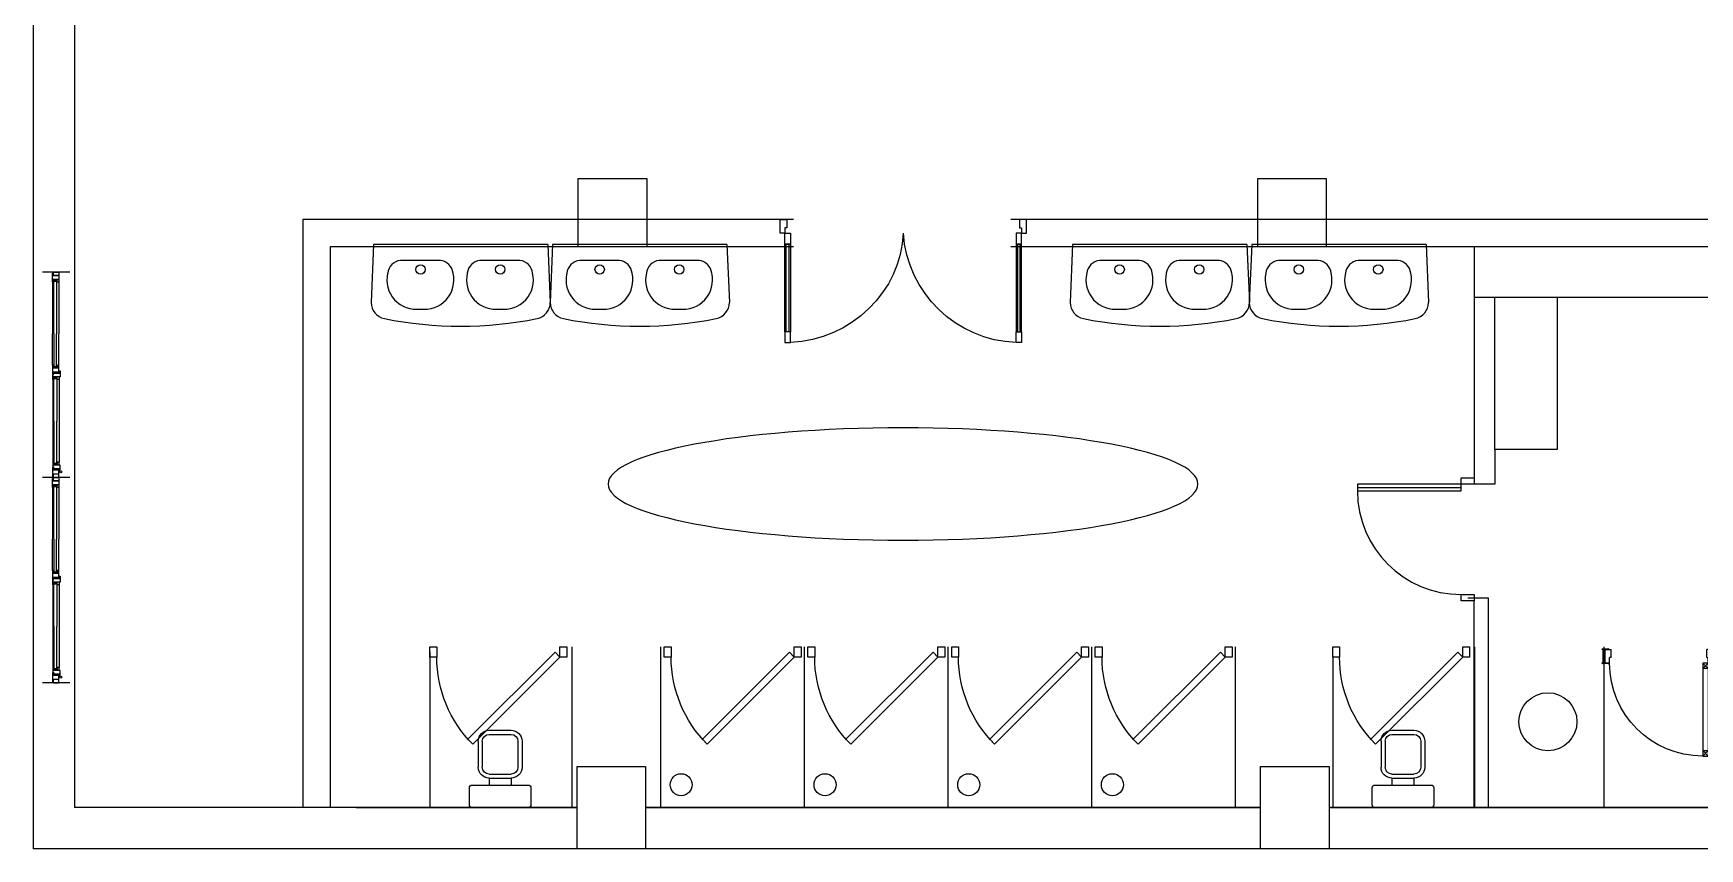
# Model space of a CAD drawing. Header units: millimetres. Extents: x -17017 to 2697, y 1903 to 18260.
# Drawn here: x -16954.434 to -16951.998, y 18213.964 to 18215.155 of the extents above; entities that cross this region are included whole.
import ezdxf

# ---------------------------------------------------------------- set-up
doc = ezdxf.new("R2010")
doc.units = ezdxf.units.MM
for name, color, linetype in [('1', 7, 'Continuous'), ('55', 7, 'Continuous'), ('A-Door', 150, 'Continuous'), ('A-Glaz', 92, 'Continuous'), ('door', 152, 'Continuous'), ('DUVAR', 7, 'Continuous'), ('KAPI', 3, 'Continuous'), ('NET 01', 8, 'Continuous'), ('NT', 1, 'Continuous'), ('PENCERE', 3, 'Continuous'), ('THIET-BI', 21, 'Continuous')]:
    doc.layers.add(name, color=color, linetype=linetype)
doc.layers.add('wall', color=7, linetype='Continuous', lineweight=60)

# ---------------------------------------------------------------- blocks, each defined once
blk = doc.blocks.new('A$C40693C57')
at = {"layer": 'door'}
for p, q in [((0.018, 0.78), (0.068, 0.78)), ((0.068, 0.72), (0.068, 0.78)), ((0.818, 0.78), (0.768, 0.78)), ((0.768, 0.72), (0.768, 0.78)), ((0.058, 0.68), (0.018, 0.68)), ((0.058, 0.68), (0.058, 0.72)), ((0.068, 0.72), (0.058, 0.72)), ((0.058, 0.68), (0.058, 0)), ((0.058, 0.64), (0.098, 0.68)), ((0.098, 0.64), (0.058, 0.68)), ((0.058, 0.68), (0.098, 0.68)), ((0.058, 0.64), (0.098, 0.64)), ((0.098, 0.68), (0.098, 0)), ((0.768, 0.72), (0.778, 0.72)), ((0.778, 0.68), (0.778, 0.72)), ((0.778, 0.68), (0.818, 0.68)), ((0.098, 0), (0.058, 0.04)), ((0.058, 0), (0.098, 0.04)), ((0.098, 0.04), (0.058, 0.04)), ((0.098, 0), (0.058, 0))]:
    blk.add_line(p, q, dxfattribs=at)
for centre, radius, start, end in [((0.009, 0.775), 0.0103, 105.3274, 152.5012), ((0.004, 0.711), 0.074, 80.2044, 88.1983), ((0.027, 0.132), 0.652, 89.0679, 90.9321), ((0.05, 0.711), 0.074, 91.8017, 99.7956), ((0.045, 0.775), 0.0103, 27.4988, 74.6726), ((0.791, 0.775), 0.0103, 105.3274, 152.5012), ((0.785, 0.711), 0.074, 80.2044, 88.1983), ((0.809, 0.132), 0.652, 89.0679, 90.9321), ((0.832, 0.711), 0.074, 91.8017, 99.7956), ((0.827, 0.775), 0.0103, 27.4988, 74.6726), ((0.009, 0.685), 0.0103, 207.4988, 254.6726), ((0.004, 0.749), 0.074, 271.8017, 279.7956), ((0.027, 1.328), 0.652, 269.0679, 270.9321), ((0.05, 0.749), 0.074, 260.2044, 268.1983), ((0.045, 0.685), 0.0103, 285.3274, 332.5012), ((0.098, 0.68), 0.68, 270, 0), ((0.791, 0.685), 0.0103, 207.4988, 254.6726), ((0.785, 0.749), 0.074, 271.8017, 279.7956), ((0.809, 1.328), 0.652, 269.0679, 270.9321), ((0.832, 0.749), 0.074, 260.2044, 268.1983), ((0.827, 0.685), 0.0103, 285.3274, 332.5012)]:
    blk.add_arc(centre, radius, start, end, dxfattribs=at)
at = {"layer": 'wall'}
for p, q in [((0.018, 0.68), (0.018, 0.78)), ((0.818, 0.68), (0.818, 0.78))]:
    blk.add_line(p, q, dxfattribs=at)
blk = doc.blocks.new('A$C592222DF')
at = {"layer": 'A-Door'}
for points in [[(-0.035, -0.035), (-0.672, 0.601), (-0.636, 0.636), (0, 0)], [(-0.95, 0), (-0.95, -0.075), (-0.9, -0.075), (-0.9, 0)], [(0, 0), (0, -0.075), (0.05, -0.075), (0.05, 0)]]:
    blk.add_lwpolyline(points, close=True, dxfattribs=at)
at = {"layer": 'NET 01'}
blk.add_arc((0, 0), 0.9, 135, 180, dxfattribs=at)
blk = doc.blocks.new('toilet-5')
at = {"color": 0, "linetype": 'ByBlock'}
for p, q in [((-0.225, -0.04), (-0.225, -0.165)), ((0.205, -0.02), (-0.205, -0.02)), ((0.225, -0.165), (0.225, -0.04)), ((-0.205, -0.185), (0.205, -0.185)), ((-0.08, -0.235), (-0.08, -0.185)), ((-0.08, -0.235), (0.08, -0.235)), ((0.08, -0.235), (0.08, -0.185)), ((-0.16, -0.505), (-0.16, -0.315)), ((-0.13, -0.505), (-0.13, -0.315)), ((-0.08, -0.265), (0.08, -0.265)), ((0.13, -0.505), (0.13, -0.315)), ((0.16, -0.505), (0.16, -0.315)), ((-0.08, -0.555), (0.08, -0.555)), ((-0.08, -0.585), (0.08, -0.585))]:
    blk.add_line(p, q, dxfattribs=at)
for centre, radius, start, end in [((-0.205, -0.04), 0.02, 90, 180), ((0.205, -0.04), 0.02, 0, 90), ((-0.205, -0.165), 0.02, 180, 270), ((-0.08, -0.315), 0.08, 90, 180), ((0.08, -0.315), 0.08, 0, 90), ((0.205, -0.165), 0.02, 270, 0), ((-0.08, -0.315), 0.05, 90, 180), ((0.08, -0.315), 0.05, 0, 90), ((-0.08, -0.505), 0.08, 180, 270), ((-0.08, -0.505), 0.05, 180, 270), ((0.08, -0.505), 0.08, 270, 0), ((0.08, -0.505), 0.05, 270, 0)]:
    blk.add_arc(centre, radius, start, end, dxfattribs=at)
blk = doc.blocks.new('A$C087A3AA9')
at = {"layer": 'A-Door'}
for points in [[(853, 95), (853, 853), (805, 853), (805, 95)], [(47, 95), (47, 0), (0, 0), (0, 95)], [(900, 95), (900, 0), (853, 0), (853, 95)]]:
    blk.add_lwpolyline(points, close=True, dxfattribs=at)
at = {"layer": 'A-Glaz'}
blk.add_line((829, 853), (829, 95), dxfattribs=at)
at = {"layer": 'NT'}
blk.add_arc((805, 95), 758, 90, 180, dxfattribs=at)
blk = doc.blocks.new('A$C58286AE3')
at = {"color": 1}
for p, q in [((75, 820), (35, 820)), ((35, 820), (35, 180)), ((75, 180), (75, 820)), ((35, 180), (75, 180))]:
    blk.add_line(p, q, dxfattribs=at)
for p, q in [((65, 820), (45, 820)), ((75, 180), (35, 180)), ((45, 180), (65, 180))]:
    blk.add_line(p, q)
blk.add_lwpolyline([(1725, 180), (1725, 820), (1765, 820), (1765, 180)], close=True, dxfattribs=at)
blk.add_arc((1757, 42), 858, 92.1038, 176.1334, dxfattribs=at)
blk.add_ellipse((70, 105), major_axis=(-772, 326), ratio=0.94084, start_param=-2.726592, end_param=-1.199193, dxfattribs=at)
at = {"layer": 'A-Door'}
for p, q in [((35, 820), (35, 900)), ((35, 900), (75, 900)), ((75, 900), (75, 820)), ((75, 820), (35, 820)), ((35, 180), (35, 100)), ((75, 100), (75, 180)), ((35, 100), (0, 100)), ((0, 100), (0, 0)), ((35, 60), (35, 100)), ((35, 100), (75, 100)), ((50, 60), (35, 60)), ((50, 50), (50, 60)), ((50, 0), (50, 50)), ((0, 0), (50, 0))]:
    blk.add_line(p, q, dxfattribs=at)
for points in [[(1725, 900), (1725, 820), (1765, 820), (1765, 900)], [(1725, 100), (1725, 180), (1765, 180), (1765, 100)], [(1765, 100), (1800, 100), (1800, 0), (1750, 0), (1750, 50), (1750, 60), (1765, 60)]]:
    blk.add_lwpolyline(points, close=True, dxfattribs=at)
at = {"layer": 'A-Glaz'}
for p, q in [((45, 820), (45, 180)), ((65, 180), (65, 820))]:
    blk.add_line(p, q, dxfattribs=at)
blk.add_lwpolyline([(1735, 180), (1735, 820), (1755, 820), (1755, 180)], close=True, dxfattribs=at)

msp = doc.modelspace()

# ---------------------------------------------------------------- linework, layer by layer
for p, q in [((-16954.04, 18214.8831), (-16954.04, 18214.0236)), ((-16953.3229, 18214.8831), (-16954, 18214.8831)), ((-16951.6411, 18214.8831), (-16953.0052, 18214.8831)), ((-16953.3229, 18214.8431), (-16954, 18214.8431)), ((-16954, 18214.8431), (-16954, 18214.0236)), ((-16951.6411, 18214.8431), (-16953.0052, 18214.8431)), ((-16952.3281, 18214.8431), (-16952.3281, 18214.5056)), ((-16952.3281, 18214.0236), (-16952.3281, 18214.3256)), ((-16953.6466, 18214.0236), (-16953.6466, 18214.2586)), ((-16953.5169, 18214.0236), (-16953.5169, 18214.2586)), ((-16953.3069, 18214.0236), (-16953.3069, 18214.2586)), ((-16953.0969, 18214.0236), (-16953.0969, 18214.2586)), ((-16952.8869, 18214.0236), (-16952.8869, 18214.2586)), ((-16952.6769, 18214.0236), (-16952.6769, 18214.2586)), ((-16952.3271, 18214.0236), (-16952.3271, 18214.2586)), ((-16952.1381, 18214.0236), (-16952.1381, 18214.2586)), ((-16953.9623, 18214.0236), (-16953.6391, 18214.0236)), ((-16952.6402, 18214.0236), (-16953.5391, 18214.0236)), ((-16950.6773, 18214.0236), (-16952.5403, 18214.0236))]:
    msp.add_line(p, q)
for points in [[(-16951.5347, 18214.7689), (-16952.3281, 18214.7689)], [(-16952.2068, 18214.7689), (-16952.2068, 18214.5469), (-16952.2981, 18214.5469), (-16952.2981, 18214.7689)]]:
    msp.add_lwpolyline(points)
for centre, radius in [((-16952.2203, 18214.1491), 0.0424), ((-16953.4872, 18214.057), 0.0161), ((-16953.2768, 18214.057), 0.0161), ((-16953.0668, 18214.057), 0.0161), ((-16952.8568, 18214.057), 0.0161)]:
    msp.add_circle(centre, radius)
at = {"extrusion": (0, 0, -1)}
msp.add_ellipse((-16953.1629, 18214.4965), major_axis=(0.4311, 0), ratio=0.190454, dxfattribs=at)
at = {"layer": '1'}
for p, q in [((-16954.4341, 18215.2035), (-16954.4341, 18213.9636)), ((-16954.3741, 18215.2083), (-16954.3741, 18214.0236)), ((-16954, 18214.8831), (-16954.04, 18214.8831)), ((-16952.2981, 18214.5469), (-16952.2981, 18214.4962)), ((-16952.2981, 18214.4962), (-16952.3281, 18214.4962)), ((-16952.3376, 18214.3304), (-16952.3076, 18214.3304)), ((-16952.3076, 18214.3304), (-16952.3076, 18214.0236)), ((-16953.8544, 18214.2511), (-16953.8544, 18214.0236)), ((-16952.5349, 18214.2436), (-16952.5349, 18214.0236)), ((-16953.6391, 18214.0236), (-16954.3741, 18214.0236)), ((-16953.5391, 18214.0236), (-16952.6402, 18214.0236)), ((-16952.5402, 18214.0236), (-16950.6373, 18214.0236)), ((-16946.9141, 18213.9636), (-16954.4341, 18213.9636))]:
    msp.add_line(p, q, dxfattribs=at)
for points in [[(-16953.6376, 18214.9431), (-16953.5376, 18214.9431), (-16953.5376, 18214.8431), (-16953.6376, 18214.8431)], [(-16952.6442, 18214.9431), (-16952.5442, 18214.9431), (-16952.5442, 18214.8431), (-16952.6442, 18214.8431)]]:
    msp.add_lwpolyline(points, close=True, dxfattribs=at)
at = {"layer": '55'}
for points in [[(-16953.6391, 18214.0836), (-16953.5391, 18214.0836), (-16953.5391, 18213.9636), (-16953.6391, 18213.9636)], [(-16952.6402, 18214.0836), (-16952.5402, 18214.0836), (-16952.5402, 18213.9636), (-16952.6402, 18213.9636)]]:
    msp.add_lwpolyline(points, close=True, dxfattribs=at)
at = {"layer": 'DUVAR'}
for p, q in [((-16954.3809, 18214.8061), (-16954.4209, 18214.8061)), ((-16954.3809, 18214.5061), (-16954.4209, 18214.5061)), ((-16954.3809, 18214.2061), (-16954.4209, 18214.2061))]:
    msp.add_line(p, q, dxfattribs=at)
at = {"layer": 'KAPI'}
for points in [[(-16954.3966, 18214.7955), (-16954.405, 18214.7955), (-16954.405, 18214.7915), (-16954.4059, 18214.7915), (-16954.4059, 18214.8046), (-16954.405, 18214.8046), (-16954.405, 18214.8011), (-16954.3966, 18214.8011), (-16954.3966, 18214.7955)], [(-16954.3966, 18214.5167), (-16954.405, 18214.5167), (-16954.405, 18214.5208), (-16954.4059, 18214.5208), (-16954.4059, 18214.5076), (-16954.405, 18214.5076), (-16954.405, 18214.5112), (-16954.3966, 18214.5112), (-16954.3966, 18214.5167)], [(-16954.3966, 18214.4955), (-16954.405, 18214.4955), (-16954.405, 18214.4915), (-16954.4059, 18214.4915), (-16954.4059, 18214.5046), (-16954.405, 18214.5046), (-16954.405, 18214.5011), (-16954.3966, 18214.5011), (-16954.3966, 18214.4955)], [(-16954.3966, 18214.2167), (-16954.405, 18214.2167), (-16954.405, 18214.2208), (-16954.4059, 18214.2208), (-16954.4059, 18214.2076), (-16954.405, 18214.2076), (-16954.405, 18214.2112), (-16954.3966, 18214.2112), (-16954.3966, 18214.2167)]]:
    msp.add_lwpolyline(points, dxfattribs=at)
for centre in [(-16954.394, 18214.5142), (-16954.394, 18214.2142)]:
    msp.add_circle(centre, 0.0015, dxfattribs=at)
at = {"layer": 'PENCERE', "color": 1}
for p, q in [((-16954.4059, 18214.7915), (-16954.4059, 18214.7161)), ((-16954.3966, 18214.7915), (-16954.3966, 18214.7161)), ((-16954.4059, 18214.67), (-16954.4059, 18214.7161)), ((-16954.3966, 18214.6699), (-16954.3966, 18214.7161)), ((-16954.4057, 18214.6493), (-16954.4057, 18214.5283)), ((-16954.3964, 18214.6493), (-16954.3964, 18214.5282)), ((-16954.4059, 18214.4915), (-16954.4059, 18214.4161)), ((-16954.3966, 18214.4915), (-16954.3966, 18214.4161)), ((-16954.4059, 18214.37), (-16954.4059, 18214.4161)), ((-16954.3966, 18214.3699), (-16954.3966, 18214.4161)), ((-16954.4057, 18214.3493), (-16954.4057, 18214.2283)), ((-16954.3964, 18214.3493), (-16954.3964, 18214.2282))]:
    msp.add_line(p, q, dxfattribs=at)
at = {"layer": 'PENCERE'}
for points in [[(-16954.3975, 18214.8061, -0.414214), (-16954.3969, 18214.8055), (-16954.3969, 18214.802, -0.414214), (-16954.3975, 18214.8014), (-16954.4043, 18214.8014, -0.414214), (-16954.4049, 18214.802), (-16954.4049, 18214.8055, -0.414214), (-16954.4043, 18214.8061)], [(-16954.3975, 18214.5061, 0.414214), (-16954.3969, 18214.5067), (-16954.3969, 18214.5103, 0.414214), (-16954.3975, 18214.5109), (-16954.4043, 18214.5109, 0.414214), (-16954.4049, 18214.5103), (-16954.4049, 18214.5067, 0.414214), (-16954.4043, 18214.5061)], [(-16954.3975, 18214.2061, 0.414214), (-16954.3969, 18214.2067), (-16954.3969, 18214.2103, 0.414214), (-16954.3975, 18214.2109), (-16954.4043, 18214.2109, 0.414214), (-16954.4049, 18214.2103), (-16954.4049, 18214.2067, 0.414214), (-16954.4043, 18214.2061)]]:
    msp.add_lwpolyline(points, format="xyb", close=True, dxfattribs=at)
for points in [[(-16954.4042, 18214.7161), (-16954.4042, 18214.795), (-16954.4002, 18214.795), (-16954.4002, 18214.7161)], [(-16954.4042, 18214.7161), (-16954.4042, 18214.6664), (-16954.4002, 18214.6664), (-16954.4002, 18214.7161)], [(-16954.3966, 18214.6659), (-16954.3966, 18214.6699), (-16954.3992, 18214.6699), (-16954.3992, 18214.6669), (-16954.3993, 18214.6665), (-16954.3995, 18214.666), (-16954.3996, 18214.6659)], [(-16954.404, 18214.5884), (-16954.404, 18214.6528), (-16954.3999, 18214.6528), (-16954.3999, 18214.5884)], [(-16954.399, 18214.6523), (-16954.3991, 18214.6528), (-16954.3993, 18214.6532), (-16954.3994, 18214.6533)], [(-16954.3964, 18214.6533), (-16954.3964, 18214.6493), (-16954.399, 18214.6493), (-16954.399, 18214.6523)], [(-16954.404, 18214.5884), (-16954.404, 18214.5248), (-16954.3999, 18214.5248), (-16954.3999, 18214.5884)], [(-16954.399, 18214.5252), (-16954.3991, 18214.5248), (-16954.3993, 18214.5244), (-16954.3994, 18214.5242)], [(-16954.3964, 18214.5242), (-16954.3964, 18214.5282), (-16954.399, 18214.5282), (-16954.399, 18214.5252)], [(-16954.4042, 18214.4161), (-16954.4042, 18214.495), (-16954.4002, 18214.495), (-16954.4002, 18214.4161)], [(-16954.4042, 18214.4161), (-16954.4042, 18214.3664), (-16954.4002, 18214.3664), (-16954.4002, 18214.4161)], [(-16954.404, 18214.2884), (-16954.404, 18214.3528), (-16954.3999, 18214.3528), (-16954.3999, 18214.2884)], [(-16954.3966, 18214.3659), (-16954.3966, 18214.3699), (-16954.3992, 18214.3699), (-16954.3992, 18214.3669), (-16954.3993, 18214.3665), (-16954.3995, 18214.366), (-16954.3996, 18214.3659)], [(-16954.399, 18214.3523), (-16954.3991, 18214.3528), (-16954.3993, 18214.3532), (-16954.3994, 18214.3533)], [(-16954.3964, 18214.3533), (-16954.3964, 18214.3493), (-16954.399, 18214.3493), (-16954.399, 18214.3523)], [(-16954.404, 18214.2884), (-16954.404, 18214.2248), (-16954.3999, 18214.2248), (-16954.3999, 18214.2884)], [(-16954.399, 18214.2252), (-16954.3991, 18214.2248), (-16954.3993, 18214.2244), (-16954.3994, 18214.2242)], [(-16954.3964, 18214.2242), (-16954.3964, 18214.2282), (-16954.399, 18214.2282), (-16954.399, 18214.2252)]]:
    msp.add_lwpolyline(points, dxfattribs=at)
for points in [[(-16954.4009, 18214.7947), (-16954.401, 18214.7948), (-16954.401, 18214.7948), (-16954.401, 18214.7949), (-16954.401, 18214.7949), (-16954.4011, 18214.795), (-16954.4011, 18214.795), (-16954.4012, 18214.795), (-16954.4013, 18214.795), (-16954.4013, 18214.795), (-16954.4029, 18214.795), (-16954.403, 18214.795), (-16954.4031, 18214.795), (-16954.4031, 18214.795), (-16954.4032, 18214.795), (-16954.4033, 18214.7949), (-16954.4033, 18214.7949), (-16954.4033, 18214.7948), (-16954.4033, 18214.7948), (-16954.4033, 18214.7947), (-16954.4033, 18214.7934), (-16954.4033, 18214.7933), (-16954.4033, 18214.7932), (-16954.4033, 18214.7932), (-16954.4033, 18214.7931), (-16954.4032, 18214.7931), (-16954.4031, 18214.7931), (-16954.4031, 18214.793), (-16954.403, 18214.793), (-16954.4029, 18214.793), (-16954.4013, 18214.793), (-16954.4013, 18214.793), (-16954.4012, 18214.793), (-16954.4011, 18214.7931), (-16954.4011, 18214.7931), (-16954.401, 18214.7931), (-16954.401, 18214.7932), (-16954.401, 18214.7932), (-16954.401, 18214.7933), (-16954.4009, 18214.7934), (-16954.4009, 18214.7947)], [(-16954.3992, 18214.7915), (-16954.3992, 18214.7946), (-16954.3993, 18214.795), (-16954.3995, 18214.7954), (-16954.3996, 18214.7955), (-16954.3966, 18214.7955), (-16954.3966, 18214.7915)], [(-16954.405, 18214.67), (-16954.4059, 18214.67), (-16954.4059, 18214.6568), (-16954.405, 18214.6568), (-16954.405, 18214.6604), (-16954.3966, 18214.6604), (-16954.3966, 18214.6659), (-16954.405, 18214.6659)], [(-16954.4009, 18214.6667), (-16954.401, 18214.6667), (-16954.401, 18214.6666), (-16954.401, 18214.6666), (-16954.401, 18214.6665), (-16954.4011, 18214.6665), (-16954.4011, 18214.6665), (-16954.4012, 18214.6664), (-16954.4013, 18214.6664), (-16954.4013, 18214.6664), (-16954.4029, 18214.6664), (-16954.403, 18214.6664), (-16954.4031, 18214.6664), (-16954.4031, 18214.6665), (-16954.4032, 18214.6665), (-16954.4033, 18214.6665), (-16954.4033, 18214.6666), (-16954.4033, 18214.6666), (-16954.4033, 18214.6667), (-16954.4033, 18214.6667), (-16954.4033, 18214.6681), (-16954.4033, 18214.6681), (-16954.4033, 18214.6682), (-16954.4033, 18214.6682), (-16954.4033, 18214.6683), (-16954.4032, 18214.6683), (-16954.4031, 18214.6684), (-16954.4031, 18214.6684), (-16954.403, 18214.6684), (-16954.4029, 18214.6684), (-16954.4013, 18214.6684), (-16954.4013, 18214.6684), (-16954.4012, 18214.6684), (-16954.4011, 18214.6684), (-16954.4011, 18214.6683), (-16954.401, 18214.6683), (-16954.401, 18214.6682), (-16954.401, 18214.6682), (-16954.401, 18214.6681), (-16954.4009, 18214.6681), (-16954.4009, 18214.6667)], [(-16954.4057, 18214.6493), (-16954.4057, 18214.6559), (-16954.4047, 18214.6559), (-16954.4047, 18214.6585), (-16954.396, 18214.6585), (-16954.396, 18214.6619), (-16954.395, 18214.6619), (-16954.395, 18214.6533), (-16954.4048, 18214.6533), (-16954.4048, 18214.6493)], [(-16954.4007, 18214.6525), (-16954.4007, 18214.6525), (-16954.4008, 18214.6526), (-16954.4008, 18214.6526), (-16954.4008, 18214.6527), (-16954.4009, 18214.6527), (-16954.4009, 18214.6528), (-16954.401, 18214.6528), (-16954.4011, 18214.6528), (-16954.4011, 18214.6528), (-16954.4027, 18214.6528), (-16954.4028, 18214.6528), (-16954.4029, 18214.6528), (-16954.4029, 18214.6528), (-16954.403, 18214.6527), (-16954.403, 18214.6527), (-16954.4031, 18214.6526), (-16954.4031, 18214.6526), (-16954.4031, 18214.6525), (-16954.4031, 18214.6525), (-16954.4031, 18214.6511), (-16954.4031, 18214.6511), (-16954.4031, 18214.651), (-16954.4031, 18214.651), (-16954.403, 18214.6509), (-16954.403, 18214.6509), (-16954.4029, 18214.6509), (-16954.4029, 18214.6508), (-16954.4028, 18214.6508), (-16954.4027, 18214.6508), (-16954.4011, 18214.6508), (-16954.4011, 18214.6508), (-16954.401, 18214.6508), (-16954.4009, 18214.6509), (-16954.4009, 18214.6509), (-16954.4008, 18214.6509), (-16954.4008, 18214.651), (-16954.4008, 18214.651), (-16954.4007, 18214.6511), (-16954.4007, 18214.6511), (-16954.4007, 18214.6525)], [(-16954.4057, 18214.5283), (-16954.4057, 18214.5216), (-16954.4048, 18214.5216), (-16954.4048, 18214.5191), (-16954.396, 18214.5191), (-16954.396, 18214.5157), (-16954.395, 18214.5157), (-16954.395, 18214.5242), (-16954.4048, 18214.5242), (-16954.4048, 18214.5283)], [(-16954.4007, 18214.5251), (-16954.4007, 18214.525), (-16954.4008, 18214.525), (-16954.4008, 18214.5249), (-16954.4008, 18214.5249), (-16954.4009, 18214.5248), (-16954.4009, 18214.5248), (-16954.401, 18214.5248), (-16954.4011, 18214.5248), (-16954.4011, 18214.5248), (-16954.4027, 18214.5248), (-16954.4028, 18214.5248), (-16954.4029, 18214.5248), (-16954.4029, 18214.5248), (-16954.403, 18214.5248), (-16954.403, 18214.5249), (-16954.4031, 18214.5249), (-16954.4031, 18214.525), (-16954.4031, 18214.525), (-16954.4031, 18214.5251), (-16954.4031, 18214.5264), (-16954.4031, 18214.5265), (-16954.4031, 18214.5265), (-16954.4031, 18214.5266), (-16954.403, 18214.5266), (-16954.403, 18214.5267), (-16954.4029, 18214.5267), (-16954.4029, 18214.5267), (-16954.4028, 18214.5268), (-16954.4027, 18214.5268), (-16954.4011, 18214.5268), (-16954.4011, 18214.5268), (-16954.401, 18214.5267), (-16954.4009, 18214.5267), (-16954.4009, 18214.5267), (-16954.4008, 18214.5266), (-16954.4008, 18214.5266), (-16954.4008, 18214.5265), (-16954.4007, 18214.5265), (-16954.4007, 18214.5264), (-16954.4007, 18214.5251)], [(-16954.4009, 18214.4947), (-16954.401, 18214.4948), (-16954.401, 18214.4948), (-16954.401, 18214.4949), (-16954.401, 18214.4949), (-16954.4011, 18214.495), (-16954.4011, 18214.495), (-16954.4012, 18214.495), (-16954.4013, 18214.495), (-16954.4013, 18214.495), (-16954.4029, 18214.495), (-16954.403, 18214.495), (-16954.4031, 18214.495), (-16954.4031, 18214.495), (-16954.4032, 18214.495), (-16954.4033, 18214.4949), (-16954.4033, 18214.4949), (-16954.4033, 18214.4948), (-16954.4033, 18214.4948), (-16954.4033, 18214.4947), (-16954.4033, 18214.4934), (-16954.4033, 18214.4933), (-16954.4033, 18214.4932), (-16954.4033, 18214.4932), (-16954.4033, 18214.4931), (-16954.4032, 18214.4931), (-16954.4031, 18214.4931), (-16954.4031, 18214.493), (-16954.403, 18214.493), (-16954.4029, 18214.493), (-16954.4013, 18214.493), (-16954.4013, 18214.493), (-16954.4012, 18214.493), (-16954.4011, 18214.4931), (-16954.4011, 18214.4931), (-16954.401, 18214.4931), (-16954.401, 18214.4932), (-16954.401, 18214.4932), (-16954.401, 18214.4933), (-16954.4009, 18214.4934), (-16954.4009, 18214.4947)], [(-16954.3992, 18214.4915), (-16954.3992, 18214.4946), (-16954.3993, 18214.495), (-16954.3995, 18214.4954), (-16954.3996, 18214.4955), (-16954.3966, 18214.4955), (-16954.3966, 18214.4915)], [(-16954.405, 18214.37), (-16954.4059, 18214.37), (-16954.4059, 18214.3568), (-16954.405, 18214.3568), (-16954.405, 18214.3604), (-16954.3966, 18214.3604), (-16954.3966, 18214.3659), (-16954.405, 18214.3659)], [(-16954.4057, 18214.3493), (-16954.4057, 18214.3559), (-16954.4047, 18214.3559), (-16954.4047, 18214.3585), (-16954.396, 18214.3585), (-16954.396, 18214.3619), (-16954.395, 18214.3619), (-16954.395, 18214.3533), (-16954.4048, 18214.3533), (-16954.4048, 18214.3493)], [(-16954.4009, 18214.3667), (-16954.401, 18214.3667), (-16954.401, 18214.3666), (-16954.401, 18214.3666), (-16954.401, 18214.3665), (-16954.4011, 18214.3665), (-16954.4011, 18214.3665), (-16954.4012, 18214.3664), (-16954.4013, 18214.3664), (-16954.4013, 18214.3664), (-16954.4029, 18214.3664), (-16954.403, 18214.3664), (-16954.4031, 18214.3664), (-16954.4031, 18214.3665), (-16954.4032, 18214.3665), (-16954.4033, 18214.3665), (-16954.4033, 18214.3666), (-16954.4033, 18214.3666), (-16954.4033, 18214.3667), (-16954.4033, 18214.3667), (-16954.4033, 18214.3681), (-16954.4033, 18214.3681), (-16954.4033, 18214.3682), (-16954.4033, 18214.3682), (-16954.4033, 18214.3683), (-16954.4032, 18214.3683), (-16954.4031, 18214.3684), (-16954.4031, 18214.3684), (-16954.403, 18214.3684), (-16954.4029, 18214.3684), (-16954.4013, 18214.3684), (-16954.4013, 18214.3684), (-16954.4012, 18214.3684), (-16954.4011, 18214.3684), (-16954.4011, 18214.3683), (-16954.401, 18214.3683), (-16954.401, 18214.3682), (-16954.401, 18214.3682), (-16954.401, 18214.3681), (-16954.4009, 18214.3681), (-16954.4009, 18214.3667)], [(-16954.4007, 18214.3525), (-16954.4007, 18214.3525), (-16954.4008, 18214.3526), (-16954.4008, 18214.3526), (-16954.4008, 18214.3527), (-16954.4009, 18214.3527), (-16954.4009, 18214.3528), (-16954.401, 18214.3528), (-16954.4011, 18214.3528), (-16954.4011, 18214.3528), (-16954.4027, 18214.3528), (-16954.4028, 18214.3528), (-16954.4029, 18214.3528), (-16954.4029, 18214.3528), (-16954.403, 18214.3527), (-16954.403, 18214.3527), (-16954.4031, 18214.3526), (-16954.4031, 18214.3526), (-16954.4031, 18214.3525), (-16954.4031, 18214.3525), (-16954.4031, 18214.3511), (-16954.4031, 18214.3511), (-16954.4031, 18214.351), (-16954.4031, 18214.351), (-16954.403, 18214.3509), (-16954.403, 18214.3509), (-16954.4029, 18214.3509), (-16954.4029, 18214.3508), (-16954.4028, 18214.3508), (-16954.4027, 18214.3508), (-16954.4011, 18214.3508), (-16954.4011, 18214.3508), (-16954.401, 18214.3508), (-16954.4009, 18214.3509), (-16954.4009, 18214.3509), (-16954.4008, 18214.3509), (-16954.4008, 18214.351), (-16954.4008, 18214.351), (-16954.4007, 18214.3511), (-16954.4007, 18214.3511), (-16954.4007, 18214.3525)], [(-16954.4057, 18214.2283), (-16954.4057, 18214.2216), (-16954.4048, 18214.2216), (-16954.4048, 18214.2191), (-16954.396, 18214.2191), (-16954.396, 18214.2157), (-16954.395, 18214.2157), (-16954.395, 18214.2242), (-16954.4048, 18214.2242), (-16954.4048, 18214.2283)], [(-16954.4007, 18214.2251), (-16954.4007, 18214.225), (-16954.4008, 18214.225), (-16954.4008, 18214.2249), (-16954.4008, 18214.2249), (-16954.4009, 18214.2248), (-16954.4009, 18214.2248), (-16954.401, 18214.2248), (-16954.4011, 18214.2248), (-16954.4011, 18214.2248), (-16954.4027, 18214.2248), (-16954.4028, 18214.2248), (-16954.4029, 18214.2248), (-16954.4029, 18214.2248), (-16954.403, 18214.2248), (-16954.403, 18214.2249), (-16954.4031, 18214.2249), (-16954.4031, 18214.225), (-16954.4031, 18214.225), (-16954.4031, 18214.2251), (-16954.4031, 18214.2264), (-16954.4031, 18214.2265), (-16954.4031, 18214.2265), (-16954.4031, 18214.2266), (-16954.403, 18214.2266), (-16954.403, 18214.2267), (-16954.4029, 18214.2267), (-16954.4029, 18214.2267), (-16954.4028, 18214.2268), (-16954.4027, 18214.2268), (-16954.4011, 18214.2268), (-16954.4011, 18214.2268), (-16954.401, 18214.2267), (-16954.4009, 18214.2267), (-16954.4009, 18214.2267), (-16954.4008, 18214.2266), (-16954.4008, 18214.2266), (-16954.4008, 18214.2265), (-16954.4007, 18214.2265), (-16954.4007, 18214.2264), (-16954.4007, 18214.2251)]]:
    msp.add_lwpolyline(points, close=True, dxfattribs=at)
msp.add_lwpolyline([(-16954.3975, 18214.5061, -0.414214), (-16954.3969, 18214.5055), (-16954.3969, 18214.502, -0.414214), (-16954.3975, 18214.5014), (-16954.4043, 18214.5014, -0.414214), (-16954.4049, 18214.502), (-16954.4049, 18214.5055, -0.414214), (-16954.4043, 18214.5061)], format="xyb", dxfattribs=at)
for centre in [(-16954.394, 18214.5142), (-16954.394, 18214.2142)]:
    msp.add_circle(centre, 0.0015, dxfattribs=at)
at = {"layer": 'THIET-BI'}
for p, q in [((-16953.9369, 18214.8466), (-16953.9403, 18214.7618)), ((-16953.6819, 18214.8466), (-16953.9369, 18214.8466)), ((-16953.6819, 18214.8466), (-16953.6785, 18214.7618)), ((-16953.6751, 18214.8466), (-16953.6786, 18214.7618)), ((-16953.4202, 18214.8466), (-16953.6751, 18214.8466)), ((-16953.4202, 18214.8466), (-16953.4167, 18214.7618)), ((-16952.9151, 18214.8466), (-16952.9185, 18214.7618)), ((-16952.6602, 18214.8466), (-16952.9151, 18214.8466)), ((-16952.6602, 18214.8466), (-16952.6567, 18214.7618)), ((-16952.6533, 18214.8466), (-16952.6568, 18214.7618)), ((-16952.3984, 18214.8466), (-16952.6533, 18214.8466)), ((-16952.3984, 18214.8466), (-16952.395, 18214.7618)), ((-16953.8391, 18214.8233), (-16953.8976, 18214.8233)), ((-16953.7228, 18214.8233), (-16953.7812, 18214.8233)), ((-16953.5774, 18214.8233), (-16953.6358, 18214.8233)), ((-16953.461, 18214.8233), (-16953.5195, 18214.8233)), ((-16952.8173, 18214.8233), (-16952.8758, 18214.8233)), ((-16952.701, 18214.8233), (-16952.7595, 18214.8233)), ((-16952.5556, 18214.8233), (-16952.6141, 18214.8233)), ((-16952.4393, 18214.8233), (-16952.4977, 18214.8233))]:
    msp.add_line(p, q, dxfattribs=at)
for centre in [(-16953.868, 18214.8101), (-16953.7517, 18214.8101), (-16953.6063, 18214.8101), (-16953.49, 18214.8101), (-16952.8463, 18214.8101), (-16952.7299, 18214.8101), (-16952.5845, 18214.8101), (-16952.4682, 18214.8101)]:
    msp.add_circle(centre, 0.00687, dxfattribs=at)
for centre, radius, start, end in [((-16953.8951, 18214.8022), 0.0212, 96.7503, 173.5029), ((-16953.8416, 18214.8022), 0.0212, 6.4971, 83.2497), ((-16953.7788, 18214.8022), 0.0212, 96.7503, 173.5029), ((-16953.7253, 18214.8022), 0.0212, 6.4971, 83.2497), ((-16953.6333, 18214.8022), 0.0212, 96.7503, 173.5029), ((-16953.5799, 18214.8022), 0.0212, 6.4971, 83.2497), ((-16953.517, 18214.8022), 0.0212, 96.7503, 173.5029), ((-16953.4635, 18214.8022), 0.0212, 6.4971, 83.2497), ((-16952.8733, 18214.8022), 0.0212, 96.7503, 173.5029), ((-16952.8198, 18214.8022), 0.0212, 6.4971, 83.2497), ((-16952.757, 18214.8022), 0.0212, 96.7503, 173.5029), ((-16952.7035, 18214.8022), 0.0212, 6.4971, 83.2497), ((-16952.6116, 18214.8022), 0.0212, 96.7503, 173.5029), ((-16952.5581, 18214.8022), 0.0212, 6.4971, 83.2497), ((-16952.4952, 18214.8022), 0.0212, 96.7503, 173.5029), ((-16952.4418, 18214.8022), 0.0212, 6.4971, 83.2497), ((-16953.8743, 18214.7948), 0.043, 166.8287, 277.9114), ((-16953.8624, 18214.7948), 0.043, 262.0886, 13.1713), ((-16953.7579, 18214.7948), 0.043, 166.8287, 277.9114), ((-16953.7461, 18214.7948), 0.043, 262.0886, 13.1713), ((-16953.6125, 18214.7948), 0.043, 166.8287, 277.9114), ((-16953.6007, 18214.7948), 0.043, 262.0886, 13.1713), ((-16953.4962, 18214.7948), 0.043, 166.8287, 277.9114), ((-16953.4843, 18214.7948), 0.043, 262.0886, 13.1713), ((-16952.8525, 18214.7948), 0.043, 166.8287, 277.9114), ((-16952.8406, 18214.7948), 0.043, 262.0886, 13.1713), ((-16952.7362, 18214.7948), 0.043, 166.8287, 277.9114), ((-16952.7243, 18214.7948), 0.043, 262.0886, 13.1713), ((-16952.5907, 18214.7948), 0.043, 166.8287, 277.9114), ((-16952.5789, 18214.7948), 0.043, 262.0886, 13.1713), ((-16952.4744, 18214.7948), 0.043, 166.8287, 277.9114), ((-16952.4626, 18214.7948), 0.043, 262.0886, 13.1713), ((-16953.9163, 18214.7618), 0.024, 180, 258.6805), ((-16953.7025, 18214.7618), 0.024, 281.3195, 0), ((-16953.6546, 18214.7618), 0.024, 180, 258.6805), ((-16953.4407, 18214.7618), 0.024, 281.3195, 0), ((-16952.8945, 18214.7618), 0.024, 180, 258.6805), ((-16952.6807, 18214.7618), 0.024, 281.3195, 0), ((-16952.6328, 18214.7618), 0.024, 180, 258.6805), ((-16952.419, 18214.7618), 0.024, 281.3195, 0), ((-16953.8094, 18215.2959), 0.5687, 258.6805, 281.3195), ((-16953.5477, 18215.2959), 0.5687, 258.6805, 281.3195), ((-16952.7876, 18215.2959), 0.5687, 258.6805, 281.3195), ((-16952.5259, 18215.2959), 0.5687, 258.6805, 281.3195)]:
    msp.add_arc(centre, radius, start, end, dxfattribs=at)

# ---------------------------------------------------------------- block references
at = {"xscale": -0.2, "yscale": 0.2, "zscale": 0.2, "rotation": 180}
for name, p in [('A$C592222DF', (-16953.6644, 18214.2436)), ('A$C592222DF', (-16953.3218, 18214.2436)), ('A$C592222DF', (-16953.112, 18214.2436)), ('A$C592222DF', (-16952.9018, 18214.2436)), ('A$C592222DF', (-16952.692, 18214.2436)), ('A$C592222DF', (-16952.3449, 18214.2436)), ('toilet-5', (-16953.7518, 18214.0196)), ('toilet-5', (-16952.4322, 18214.0196))]:
    msp.add_blockref(name, p, dxfattribs=at)
at = {"xscale": -0.2, "yscale": 0.2, "zscale": 0.2}
msp.add_blockref('A$C40693C57', (-16951.9745, 18214.0989), dxfattribs=at)
at = {"layer": 'A-Door', "yscale": 0.0002, "zscale": 0.0002}
for name, p, xscale, rotation in [('A$C58286AE3', (-16953.3426, 18214.8831), -0.0002, 180), ('A$C087A3AA9', (-16952.3281, 18214.3256), 0.0002, 90)]:
    msp.add_blockref(name, p, dxfattribs=dict(at, xscale=xscale, rotation=rotation))

doc.saveas('drawing.dxf')
